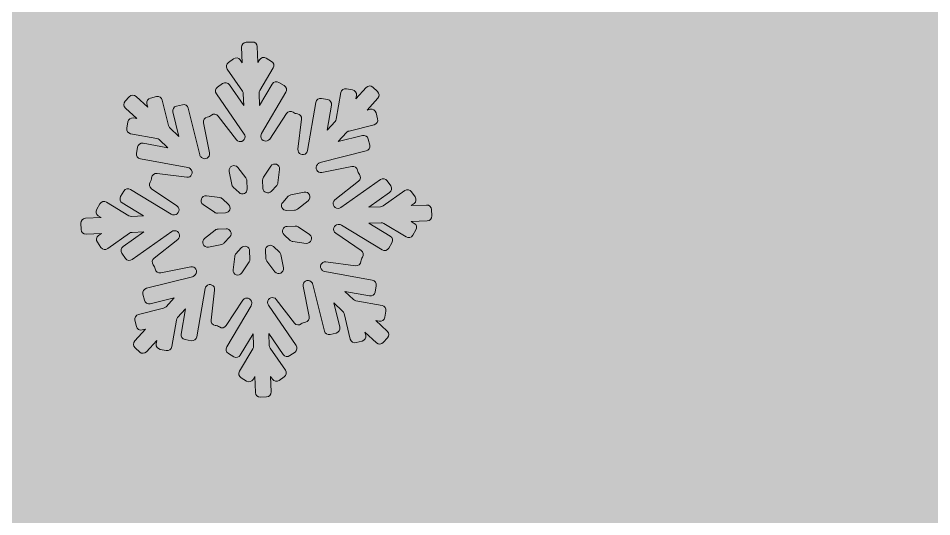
# Model space of a CAD drawing. Header units: millimetres. Extents: x 6 to 165, y -108 to -10.
# Drawn here: x 128.79 to 146.7, y -39.57 to -29.8 of the extents above; entities that cross this region are included whole.
import ezdxf

# ---------------------------------------------------------------- set-up
doc = ezdxf.new("R2010")
doc.units = ezdxf.units.MM
doc.header["$MEASUREMENT"] = 0
doc.layers.add('engraving', color=7, linetype='Continuous')
doc.layers.add('Layer 1', color=7, linetype='Continuous')

msp = doc.modelspace()

# ---------------------------------------------------------------- hatches: boundary and pattern name
at = {"layer": 'Layer 1'}
h = msp.add_hatch(color=2, dxfattribs=at)
h.dxf.hatch_style = 2
edge = h.paths.add_edge_path()
edge.add_spline(control_points=[(164.869, -23.025), (164.869, -23.025), (140.668, -23.025), (140.668, -23.025), (139.861, -21.762), (138.492, -20.888), (136.917, -20.768), (138.422, -19.653), (139.402, -17.869), (139.402, -15.852), (139.402, -12.472), (136.662, -9.732), (133.281, -9.732), (129.901, -9.732), (127.16, -12.472), (127.16, -15.852), (127.16, -17.869), (128.14, -19.653), (129.645, -20.768), (128.071, -20.888), (126.702, -21.762), (125.894, -23.025), (125.894, -23.025), (103.562, -23.025), (103.562, -23.025), (103.562, -23.025), (103.562, -47.689), (103.562, -47.689), (103.562, -47.689), (125.642, -47.689), (125.642, -47.689), (125.642, -47.689), (96.868, -108.174), (96.868, -108.174), (96.868, -108.174), (158.058, -108.174), (158.058, -108.174), (158.058, -108.174), (158.058, -83.51), (158.058, -83.51), (158.058, -83.51), (135.977, -83.51), (135.977, -83.51), (135.977, -83.51), (164.869, -23.025), (164.869, -23.025)], knot_values=[0, 0, 0, 0, 1, 1, 1, 2, 2, 2, 3, 3, 3, 4, 4, 4, 5, 5, 5, 6, 6, 6, 7, 7, 7, 8, 8, 8, 9, 9, 9, 10, 10, 10, 11, 11, 11, 12, 12, 12, 13, 13, 13, 14, 14, 14, 15, 15, 15, 15], degree=3, periodic=1)
edge = h.paths.add_edge_path()
edge.add_spline(control_points=[(129.474, -15.852), (129.474, -13.753), (131.182, -12.045), (133.281, -12.045), (135.381, -12.045), (137.089, -13.753), (137.089, -15.852), (137.089, -17.952), (135.381, -19.66), (133.281, -19.66), (131.182, -19.66), (129.474, -17.952), (129.474, -15.852)], knot_values=[0, 0, 0, 0, 1, 1, 1, 2, 2, 2, 3, 3, 3, 4, 4, 4, 4], degree=3, periodic=1)

# ---------------------------------------------------------------- linework, layer by layer
at = {"layer": 'engraving', "lineweight": 0}
for points, knots in [([(136.896, -33.555), (136.894, -33.503), (136.85, -33.463), (136.798, -33.465), (136.798, -33.465), (136.497, -33.477), (136.497, -33.477), (136.497, -33.477), (136.553, -33.437), (136.553, -33.437), (136.595, -33.407), (136.606, -33.349), (136.576, -33.306), (136.576, -33.306), (136.506, -33.205), (136.506, -33.205), (136.476, -33.162), (136.417, -33.151), (136.374, -33.182), (136.374, -33.182), (135.948, -33.483), (135.948, -33.483), (135.933, -33.493), (135.916, -33.499), (135.897, -33.5), (135.897, -33.5), (135.667, -33.509), (135.667, -33.509), (135.667, -33.509), (136.073, -33.222), (136.073, -33.222), (136.115, -33.193), (136.125, -33.134), (136.096, -33.092), (136.096, -33.092), (136.026, -32.99), (136.026, -32.99), (135.996, -32.947), (135.937, -32.937), (135.894, -32.967), (135.894, -32.967), (135.118, -33.515), (135.118, -33.515), (135.103, -33.525), (135.086, -33.531), (135.068, -33.532), (135.068, -33.532), (135.063, -33.532), (135.063, -33.532), (134.972, -33.536), (134.929, -33.42), (135.001, -33.364), (135.001, -33.364), (135.466, -32.997), (135.466, -32.997), (135.507, -32.965), (135.514, -32.906), (135.482, -32.865), (135.482, -32.865), (135.468, -32.846), (135.468, -32.846), (135.459, -32.834), (135.453, -32.821), (135.45, -32.807), (135.45, -32.807), (135.445, -32.783), (135.445, -32.783), (135.435, -32.732), (135.385, -32.698), (135.334, -32.709), (135.334, -32.709), (134.747, -32.826), (134.747, -32.826), (134.657, -32.843), (134.597, -32.737), (134.658, -32.669), (134.658, -32.669), (134.668, -32.659), (134.668, -32.659), (134.681, -32.645), (134.697, -32.635), (134.715, -32.631), (134.715, -32.631), (135.616, -32.405), (135.616, -32.405), (135.666, -32.392), (135.697, -32.341), (135.684, -32.291), (135.684, -32.291), (135.655, -32.171), (135.655, -32.171), (135.642, -32.12), (135.591, -32.089), (135.54, -32.102), (135.54, -32.102), (135.068, -32.22), (135.068, -32.22), (135.068, -32.22), (135.231, -32.042), (135.231, -32.042), (135.243, -32.028), (135.26, -32.019), (135.278, -32.014), (135.278, -32.014), (135.771, -31.89), (135.771, -31.89), (135.822, -31.878), (135.852, -31.827), (135.84, -31.776), (135.84, -31.776), (135.81, -31.656), (135.81, -31.656), (135.798, -31.606), (135.746, -31.575), (135.696, -31.587), (135.696, -31.587), (135.631, -31.603), (135.631, -31.603), (135.631, -31.603), (135.843, -31.372), (135.843, -31.372), (135.878, -31.334), (135.875, -31.274), (135.837, -31.239), (135.837, -31.239), (135.748, -31.155), (135.748, -31.155), (135.709, -31.119), (135.649, -31.122), (135.614, -31.161), (135.614, -31.161), (135.412, -31.382), (135.412, -31.382), (135.412, -31.382), (135.423, -31.316), (135.423, -31.316), (135.432, -31.265), (135.398, -31.216), (135.347, -31.207), (135.347, -31.207), (135.227, -31.185), (135.227, -31.185), (135.176, -31.176), (135.126, -31.21), (135.117, -31.262), (135.117, -31.262), (135.027, -31.781), (135.027, -31.781), (135.024, -31.799), (135.016, -31.816), (135.004, -31.829), (135.004, -31.829), (134.849, -31.999), (134.849, -31.999), (134.849, -31.999), (134.934, -31.507), (134.934, -31.507), (134.943, -31.456), (134.909, -31.408), (134.858, -31.398), (134.858, -31.398), (134.739, -31.377), (134.739, -31.377), (134.687, -31.367), (134.638, -31.402), (134.629, -31.453), (134.629, -31.453), (134.464, -32.398), (134.464, -32.398), (134.461, -32.416), (134.453, -32.432), (134.441, -32.446), (134.441, -32.446), (134.441, -32.446), (134.441, -32.446), (134.379, -32.513), (134.266, -32.462), (134.277, -32.371), (134.277, -32.371), (134.349, -31.782), (134.349, -31.782), (134.355, -31.73), (134.319, -31.683), (134.267, -31.677), (134.267, -31.677), (134.244, -31.674), (134.244, -31.674), (134.23, -31.672), (134.216, -31.667), (134.203, -31.658), (134.203, -31.658), (134.185, -31.646), (134.185, -31.646), (134.141, -31.616), (134.082, -31.628), (134.053, -31.672), (134.053, -31.672), (133.723, -32.171), (133.723, -32.171), (133.673, -32.247), (133.554, -32.214), (133.55, -32.123), (133.55, -32.123), (133.55, -32.112), (133.55, -32.112), (133.549, -32.094), (133.554, -32.076), (133.563, -32.06), (133.563, -32.06), (134.041, -31.254), (134.041, -31.254), (134.067, -31.21), (134.053, -31.152), (134.009, -31.125), (134.009, -31.125), (133.905, -31.062), (133.905, -31.062), (133.86, -31.034), (133.801, -31.049), (133.774, -31.094), (133.774, -31.094), (133.525, -31.514), (133.525, -31.514), (133.525, -31.514), (133.516, -31.272), (133.516, -31.272), (133.515, -31.254), (133.52, -31.236), (133.529, -31.22), (133.529, -31.22), (133.791, -30.778), (133.791, -30.778), (133.818, -30.733), (133.803, -30.676), (133.759, -30.649), (133.759, -30.649), (133.655, -30.586), (133.655, -30.586), (133.61, -30.558), (133.551, -30.573), (133.525, -30.618), (133.525, -30.618), (133.491, -30.674), (133.491, -30.674), (133.491, -30.674), (133.479, -30.36), (133.479, -30.36), (133.477, -30.308), (133.433, -30.268), (133.381, -30.27), (133.381, -30.27), (133.26, -30.275), (133.26, -30.275), (133.207, -30.277), (133.167, -30.321), (133.169, -30.373), (133.169, -30.373), (133.181, -30.675), (133.181, -30.675), (133.181, -30.675), (133.144, -30.622), (133.144, -30.622), (133.114, -30.579), (133.055, -30.568), (133.012, -30.598), (133.012, -30.598), (132.913, -30.669), (132.913, -30.669), (132.87, -30.699), (132.86, -30.757), (132.889, -30.799), (132.889, -30.799), (133.189, -31.233), (133.189, -31.233), (133.199, -31.248), (133.205, -31.265), (133.206, -31.283), (133.206, -31.283), (133.215, -31.515), (133.215, -31.515), (133.215, -31.515), (132.933, -31.107), (132.933, -31.107), (132.904, -31.064), (132.844, -31.054), (132.801, -31.084), (132.801, -31.084), (132.702, -31.154), (132.702, -31.154), (132.659, -31.184), (132.649, -31.242), (132.679, -31.285), (132.679, -31.285), (133.223, -32.073), (133.223, -32.073), (133.233, -32.088), (133.239, -32.105), (133.24, -32.123), (133.24, -32.123), (133.24, -32.124), (133.24, -32.124), (133.243, -32.216), (133.127, -32.259), (133.071, -32.186), (133.071, -32.186), (132.713, -31.721), (132.713, -31.721), (132.68, -31.679), (132.621, -31.672), (132.579, -31.704), (132.579, -31.704), (132.562, -31.718), (132.562, -31.718), (132.55, -31.727), (132.536, -31.734), (132.522, -31.736), (132.522, -31.736), (132.499, -31.741), (132.499, -31.741), (132.448, -31.751), (132.415, -31.801), (132.425, -31.852), (132.425, -31.852), (132.542, -32.444), (132.542, -32.444), (132.56, -32.534), (132.452, -32.594), (132.385, -32.532), (132.385, -32.532), (132.379, -32.526), (132.379, -32.526), (132.366, -32.514), (132.356, -32.498), (132.352, -32.48), (132.352, -32.48), (132.126, -31.567), (132.126, -31.567), (132.113, -31.516), (132.062, -31.485), (132.011, -31.498), (132.011, -31.498), (131.894, -31.527), (131.894, -31.527), (131.843, -31.54), (131.812, -31.591), (131.825, -31.641), (131.825, -31.641), (131.943, -32.119), (131.943, -32.119), (131.943, -32.119), (131.768, -31.955), (131.768, -31.955), (131.755, -31.943), (131.746, -31.927), (131.741, -31.909), (131.741, -31.909), (131.617, -31.408), (131.617, -31.408), (131.605, -31.357), (131.553, -31.326), (131.503, -31.339), (131.503, -31.339), (131.385, -31.368), (131.385, -31.368), (131.334, -31.381), (131.304, -31.432), (131.316, -31.483), (131.316, -31.483), (131.332, -31.548), (131.332, -31.548), (131.332, -31.548), (131.105, -31.335), (131.105, -31.335), (131.067, -31.299), (131.007, -31.302), (130.971, -31.341), (130.971, -31.341), (130.889, -31.431), (130.889, -31.431), (130.854, -31.469), (130.856, -31.528), (130.894, -31.564), (130.894, -31.564), (131.116, -31.771), (131.116, -31.771), (131.116, -31.771), (131.051, -31.759), (131.051, -31.759), (131, -31.75), (130.95, -31.784), (130.941, -31.836), (130.941, -31.836), (130.92, -31.958), (130.92, -31.958), (130.911, -32.009), (130.945, -32.057), (130.996, -32.067), (130.996, -32.067), (131.509, -32.159), (131.509, -32.159), (131.527, -32.163), (131.544, -32.171), (131.557, -32.183), (131.557, -32.183), (131.727, -32.342), (131.727, -32.342), (131.727, -32.342), (131.242, -32.255), (131.242, -32.255), (131.19, -32.245), (131.141, -32.28), (131.132, -32.331), (131.132, -32.331), (131.111, -32.453), (131.111, -32.453), (131.102, -32.504), (131.136, -32.553), (131.187, -32.562), (131.187, -32.562), (132.12, -32.731), (132.12, -32.731), (132.138, -32.734), (132.154, -32.742), (132.168, -32.754), (132.168, -32.754), (132.172, -32.759), (132.172, -32.759), (132.239, -32.821), (132.187, -32.933), (132.096, -32.921), (132.096, -32.921), (131.514, -32.847), (131.514, -32.847), (131.462, -32.841), (131.415, -32.878), (131.409, -32.93), (131.409, -32.93), (131.406, -32.954), (131.406, -32.954), (131.404, -32.968), (131.399, -32.982), (131.391, -32.994), (131.391, -32.994), (131.378, -33.014), (131.378, -33.014), (131.349, -33.057), (131.361, -33.115), (131.403, -33.145), (131.403, -33.145), (131.904, -33.484), (131.904, -33.484), (131.98, -33.535), (131.946, -33.653), (131.855, -33.657), (131.855, -33.657), (131.843, -33.657), (131.843, -33.657), (131.824, -33.658), (131.806, -33.653), (131.79, -33.643), (131.79, -33.643), (130.994, -33.158), (130.994, -33.158), (130.949, -33.131), (130.89, -33.145), (130.864, -33.191), (130.864, -33.191), (130.801, -33.296), (130.801, -33.296), (130.775, -33.341), (130.789, -33.398), (130.833, -33.425), (130.833, -33.425), (131.252, -33.68), (131.252, -33.68), (131.252, -33.68), (131.013, -33.689), (131.013, -33.689), (130.995, -33.69), (130.976, -33.685), (130.96, -33.675), (130.96, -33.675), (130.524, -33.41), (130.524, -33.41), (130.479, -33.382), (130.421, -33.397), (130.394, -33.442), (130.394, -33.442), (130.331, -33.548), (130.331, -33.548), (130.305, -33.592), (130.319, -33.65), (130.363, -33.676), (130.363, -33.676), (130.422, -33.712), (130.422, -33.712), (130.422, -33.712), (130.111, -33.724), (130.111, -33.724), (130.059, -33.726), (130.018, -33.77), (130.021, -33.822), (130.021, -33.822), (130.026, -33.946), (130.026, -33.946), (130.028, -33.998), (130.072, -34.038), (130.124, -34.036), (130.124, -34.036), (130.424, -34.025), (130.424, -34.025), (130.424, -34.025), (130.369, -34.064), (130.369, -34.064), (130.326, -34.094), (130.316, -34.152), (130.345, -34.195), (130.345, -34.195), (130.415, -34.296), (130.415, -34.296), (130.445, -34.339), (130.505, -34.35), (130.547, -34.319), (130.547, -34.319), (130.973, -34.019), (130.973, -34.019), (130.988, -34.008), (131.006, -34.002), (131.024, -34.001), (131.024, -34.001), (131.254, -33.992), (131.254, -33.992), (131.254, -33.992), (130.849, -34.279), (130.849, -34.279), (130.807, -34.309), (130.796, -34.367), (130.826, -34.409), (130.826, -34.409), (130.896, -34.511), (130.896, -34.511), (130.925, -34.554), (130.985, -34.564), (131.028, -34.534), (131.028, -34.534), (131.803, -33.986), (131.803, -33.986), (131.818, -33.976), (131.836, -33.97), (131.854, -33.969), (131.854, -33.969), (131.859, -33.969), (131.859, -33.969), (131.95, -33.965), (131.993, -34.081), (131.921, -34.138), (131.921, -34.138), (131.456, -34.504), (131.456, -34.504), (131.415, -34.536), (131.408, -34.595), (131.439, -34.636), (131.439, -34.636), (131.454, -34.655), (131.454, -34.655), (131.463, -34.667), (131.469, -34.68), (131.472, -34.694), (131.472, -34.694), (131.477, -34.718), (131.477, -34.718), (131.487, -34.769), (131.536, -34.803), (131.588, -34.792), (131.588, -34.792), (132.175, -34.675), (132.175, -34.675), (132.264, -34.658), (132.325, -34.764), (132.263, -34.832), (132.263, -34.832), (132.253, -34.842), (132.253, -34.842), (132.241, -34.856), (132.225, -34.866), (132.207, -34.87), (132.207, -34.87), (131.306, -35.096), (131.306, -35.096), (131.256, -35.109), (131.225, -35.16), (131.237, -35.211), (131.237, -35.211), (131.267, -35.33), (131.267, -35.33), (131.279, -35.381), (131.331, -35.412), (131.382, -35.399), (131.382, -35.399), (131.853, -35.281), (131.853, -35.281), (131.853, -35.281), (131.691, -35.459), (131.691, -35.459), (131.678, -35.473), (131.662, -35.482), (131.644, -35.487), (131.644, -35.487), (131.15, -35.611), (131.15, -35.611), (131.1, -35.623), (131.069, -35.675), (131.082, -35.725), (131.082, -35.725), (131.111, -35.845), (131.111, -35.845), (131.124, -35.896), (131.175, -35.927), (131.226, -35.914), (131.226, -35.914), (131.29, -35.898), (131.29, -35.898), (131.29, -35.898), (131.079, -36.129), (131.079, -36.129), (131.044, -36.168), (131.046, -36.227), (131.084, -36.262), (131.084, -36.262), (131.174, -36.346), (131.174, -36.346), (131.212, -36.382), (131.272, -36.379), (131.308, -36.34), (131.308, -36.34), (131.51, -36.119), (131.51, -36.119), (131.51, -36.119), (131.498, -36.185), (131.498, -36.185), (131.49, -36.236), (131.524, -36.285), (131.575, -36.294), (131.575, -36.294), (131.694, -36.316), (131.694, -36.316), (131.746, -36.325), (131.795, -36.291), (131.804, -36.239), (131.804, -36.239), (131.895, -35.72), (131.895, -35.72), (131.898, -35.702), (131.906, -35.685), (131.918, -35.672), (131.918, -35.672), (132.073, -35.502), (132.073, -35.502), (132.073, -35.502), (131.987, -35.994), (131.987, -35.994), (131.978, -36.045), (132.012, -36.094), (132.063, -36.103), (132.063, -36.103), (132.183, -36.124), (132.183, -36.124), (132.234, -36.134), (132.284, -36.099), (132.293, -36.048), (132.293, -36.048), (132.457, -35.103), (132.457, -35.103), (132.46, -35.085), (132.468, -35.069), (132.481, -35.056), (132.481, -35.056), (132.481, -35.056), (132.481, -35.056), (132.543, -34.988), (132.655, -35.039), (132.644, -35.131), (132.644, -35.131), (132.573, -35.719), (132.573, -35.719), (132.566, -35.771), (132.603, -35.818), (132.654, -35.824), (132.654, -35.824), (132.677, -35.827), (132.677, -35.827), (132.692, -35.829), (132.706, -35.834), (132.718, -35.843), (132.718, -35.843), (132.737, -35.855), (132.737, -35.855), (132.78, -35.885), (132.84, -35.873), (132.869, -35.829), (132.869, -35.829), (133.198, -35.33), (133.198, -35.33), (133.249, -35.254), (133.368, -35.287), (133.371, -35.378), (133.371, -35.378), (133.372, -35.389), (133.372, -35.389), (133.373, -35.407), (133.368, -35.425), (133.359, -35.441), (133.359, -35.441), (132.881, -36.247), (132.881, -36.247), (132.854, -36.292), (132.868, -36.349), (132.913, -36.376), (132.913, -36.376), (133.017, -36.44), (133.017, -36.44), (133.062, -36.467), (133.12, -36.452), (133.147, -36.407), (133.147, -36.407), (133.396, -35.988), (133.396, -35.988), (133.396, -35.988), (133.406, -36.229), (133.406, -36.229), (133.407, -36.247), (133.402, -36.265), (133.393, -36.281), (133.393, -36.281), (133.13, -36.723), (133.13, -36.723), (133.104, -36.768), (133.118, -36.825), (133.162, -36.852), (133.162, -36.852), (133.267, -36.916), (133.267, -36.916), (133.312, -36.943), (133.37, -36.928), (133.397, -36.883), (133.397, -36.883), (133.43, -36.827), (133.43, -36.827), (133.43, -36.827), (133.443, -37.141), (133.443, -37.141), (133.445, -37.193), (133.489, -37.233), (133.541, -37.231), (133.541, -37.231), (133.662, -37.227), (133.662, -37.227), (133.714, -37.225), (133.755, -37.181), (133.753, -37.128), (133.753, -37.128), (133.74, -36.826), (133.74, -36.826), (133.74, -36.826), (133.777, -36.879), (133.777, -36.879), (133.807, -36.923), (133.867, -36.933), (133.909, -36.903), (133.909, -36.903), (134.009, -36.833), (134.009, -36.833), (134.051, -36.803), (134.062, -36.744), (134.032, -36.702), (134.032, -36.702), (133.732, -36.268), (133.732, -36.268), (133.722, -36.253), (133.717, -36.236), (133.716, -36.218), (133.716, -36.218), (133.706, -35.986), (133.706, -35.986), (133.706, -35.986), (133.988, -36.394), (133.988, -36.394), (134.018, -36.437), (134.077, -36.448), (134.12, -36.417), (134.12, -36.417), (134.22, -36.347), (134.22, -36.347), (134.262, -36.317), (134.272, -36.259), (134.243, -36.216), (134.243, -36.216), (133.699, -35.428), (133.699, -35.428), (133.688, -35.414), (133.683, -35.396), (133.682, -35.378), (133.682, -35.378), (133.682, -35.377), (133.682, -35.377), (133.678, -35.285), (133.795, -35.243), (133.851, -35.316), (133.851, -35.316), (134.209, -35.78), (134.209, -35.78), (134.241, -35.822), (134.301, -35.83), (134.342, -35.797), (134.342, -35.797), (134.36, -35.783), (134.36, -35.783), (134.372, -35.774), (134.385, -35.768), (134.4, -35.765), (134.4, -35.765), (134.422, -35.76), (134.422, -35.76), (134.473, -35.75), (134.506, -35.7), (134.496, -35.649), (134.496, -35.649), (134.379, -35.057), (134.379, -35.057), (134.362, -34.967), (134.47, -34.907), (134.537, -34.969), (134.537, -34.969), (134.542, -34.975), (134.542, -34.975), (134.556, -34.987), (134.565, -35.003), (134.57, -35.021), (134.57, -35.021), (134.796, -35.935), (134.796, -35.935), (134.808, -35.985), (134.859, -36.016), (134.91, -36.003), (134.91, -36.003), (135.028, -35.974), (135.028, -35.974), (135.078, -35.961), (135.109, -35.91), (135.096, -35.86), (135.096, -35.86), (134.978, -35.383), (134.978, -35.383), (134.978, -35.383), (135.153, -35.546), (135.153, -35.546), (135.167, -35.558), (135.176, -35.574), (135.18, -35.592), (135.18, -35.592), (135.304, -36.093), (135.304, -36.093), (135.317, -36.144), (135.368, -36.175), (135.419, -36.162), (135.419, -36.162), (135.537, -36.133), (135.537, -36.133), (135.587, -36.12), (135.618, -36.069), (135.605, -36.019), (135.605, -36.019), (135.589, -35.954), (135.589, -35.954), (135.589, -35.954), (135.816, -36.166), (135.816, -36.166), (135.855, -36.202), (135.915, -36.199), (135.95, -36.16), (135.95, -36.16), (136.033, -36.07), (136.033, -36.07), (136.068, -36.032), (136.065, -35.973), (136.028, -35.938), (136.028, -35.938), (135.806, -35.73), (135.806, -35.73), (135.806, -35.73), (135.87, -35.742), (135.87, -35.742), (135.922, -35.751), (135.971, -35.717), (135.98, -35.665), (135.98, -35.665), (136.002, -35.544), (136.002, -35.544), (136.01, -35.492), (135.976, -35.444), (135.925, -35.434), (135.925, -35.434), (135.412, -35.342), (135.412, -35.342), (135.395, -35.338), (135.378, -35.33), (135.365, -35.318), (135.365, -35.318), (135.195, -35.159), (135.195, -35.159), (135.195, -35.159), (135.68, -35.247), (135.68, -35.247), (135.732, -35.256), (135.781, -35.222), (135.79, -35.17), (135.79, -35.17), (135.811, -35.048), (135.811, -35.048), (135.82, -34.997), (135.786, -34.949), (135.735, -34.939), (135.735, -34.939), (134.802, -34.771), (134.802, -34.771), (134.784, -34.767), (134.767, -34.759), (134.754, -34.747), (134.754, -34.747), (134.749, -34.742), (134.749, -34.742), (134.682, -34.68), (134.735, -34.568), (134.826, -34.58), (134.826, -34.58), (135.407, -34.654), (135.407, -34.654), (135.459, -34.66), (135.507, -34.623), (135.513, -34.571), (135.513, -34.571), (135.516, -34.548), (135.516, -34.548), (135.518, -34.533), (135.523, -34.519), (135.531, -34.507), (135.531, -34.507), (135.544, -34.487), (135.544, -34.487), (135.573, -34.444), (135.561, -34.386), (135.518, -34.357), (135.518, -34.357), (135.018, -34.017), (135.018, -34.017), (134.942, -33.966), (134.976, -33.848), (135.067, -33.845), (135.067, -33.845), (135.078, -33.844), (135.078, -33.844), (135.097, -33.843), (135.115, -33.848), (135.131, -33.858), (135.131, -33.858), (135.928, -34.343), (135.928, -34.343), (135.972, -34.37), (136.031, -34.356), (136.058, -34.31), (136.058, -34.31), (136.121, -34.205), (136.121, -34.205), (136.147, -34.161), (136.133, -34.103), (136.088, -34.076), (136.088, -34.076), (135.67, -33.821), (135.67, -33.821), (135.67, -33.821), (135.908, -33.812), (135.908, -33.812), (135.927, -33.811), (135.945, -33.816), (135.961, -33.826), (135.961, -33.826), (136.397, -34.091), (136.397, -34.091), (136.442, -34.119), (136.501, -34.104), (136.528, -34.059), (136.528, -34.059), (136.59, -33.953), (136.59, -33.953), (136.617, -33.909), (136.602, -33.851), (136.558, -33.825), (136.558, -33.825), (136.5, -33.789), (136.5, -33.789), (136.5, -33.789), (136.81, -33.777), (136.81, -33.777), (136.862, -33.775), (136.903, -33.731), (136.901, -33.679), (136.901, -33.679), (136.896, -33.555), (136.896, -33.555)], [0, 0, 0, 0, 1, 1, 1, 2, 2, 2, 3, 3, 3, 4, 4, 4, 5, 5, 5, 6, 6, 6, 7, 7, 7, 8, 8, 8, 9, 9, 9, 10, 10, 10, 11, 11, 11, 12, 12, 12, 13, 13, 13, 14, 14, 14, 15, 15, 15, 16, 16, 16, 17, 17, 17, 18, 18, 18, 19, 19, 19, 20, 20, 20, 21, 21, 21, 22, 22, 22, 23, 23, 23, 24, 24, 24, 25, 25, 25, 26, 26, 26, 27, 27, 27, 28, 28, 28, 29, 29, 29, 30, 30, 30, 31, 31, 31, 32, 32, 32, 33, 33, 33, 34, 34, 34, 35, 35, 35, 36, 36, 36, 37, 37, 37, 38, 38, 38, 39, 39, 39, 40, 40, 40, 41, 41, 41, 42, 42, 42, 43, 43, 43, 44, 44, 44, 45, 45, 45, 46, 46, 46, 47, 47, 47, 48, 48, 48, 49, 49, 49, 50, 50, 50, 51, 51, 51, 52, 52, 52, 53, 53, 53, 54, 54, 54, 55, 55, 55, 56, 56, 56, 57, 57, 57, 58, 58, 58, 59, 59, 59, 60, 60, 60, 61, 61, 61, 62, 62, 62, 63, 63, 63, 64, 64, 64, 65, 65, 65, 66, 66, 66, 67, 67, 67, 68, 68, 68, 69, 69, 69, 70, 70, 70, 71, 71, 71, 72, 72, 72, 73, 73, 73, 74, 74, 74, 75, 75, 75, 76, 76, 76, 77, 77, 77, 78, 78, 78, 79, 79, 79, 80, 80, 80, 81, 81, 81, 82, 82, 82, 83, 83, 83, 84, 84, 84, 85, 85, 85, 86, 86, 86, 87, 87, 87, 88, 88, 88, 89, 89, 89, 90, 90, 90, 91, 91, 91, 92, 92, 92, 93, 93, 93, 94, 94, 94, 95, 95, 95, 96, 96, 96, 97, 97, 97, 98, 98, 98, 99, 99, 99, 100, 100, 100, 101, 101, 101, 102, 102, 102, 103, 103, 103, 104, 104, 104, 105, 105, 105, 106, 106, 106, 107, 107, 107, 108, 108, 108, 109, 109, 109, 110, 110, 110, 111, 111, 111, 112, 112, 112, 113, 113, 113, 114, 114, 114, 115, 115, 115, 116, 116, 116, 117, 117, 117, 118, 118, 118, 119, 119, 119, 120, 120, 120, 121, 121, 121, 122, 122, 122, 123, 123, 123, 124, 124, 124, 125, 125, 125, 126, 126, 126, 127, 127, 127, 128, 128, 128, 129, 129, 129, 130, 130, 130, 131, 131, 131, 132, 132, 132, 133, 133, 133, 134, 134, 134, 135, 135, 135, 136, 136, 136, 137, 137, 137, 138, 138, 138, 139, 139, 139, 140, 140, 140, 141, 141, 141, 142, 142, 142, 143, 143, 143, 144, 144, 144, 145, 145, 145, 146, 146, 146, 147, 147, 147, 148, 148, 148, 149, 149, 149, 150, 150, 150, 151, 151, 151, 152, 152, 152, 153, 153, 153, 154, 154, 154, 155, 155, 155, 156, 156, 156, 157, 157, 157, 158, 158, 158, 159, 159, 159, 160, 160, 160, 161, 161, 161, 162, 162, 162, 163, 163, 163, 164, 164, 164, 165, 165, 165, 166, 166, 166, 167, 167, 167, 168, 168, 168, 169, 169, 169, 170, 170, 170, 171, 171, 171, 172, 172, 172, 173, 173, 173, 174, 174, 174, 175, 175, 175, 176, 176, 176, 177, 177, 177, 178, 178, 178, 179, 179, 179, 180, 180, 180, 181, 181, 181, 182, 182, 182, 183, 183, 183, 184, 184, 184, 185, 185, 185, 186, 186, 186, 187, 187, 187, 188, 188, 188, 189, 189, 189, 190, 190, 190, 191, 191, 191, 192, 192, 192, 193, 193, 193, 194, 194, 194, 195, 195, 195, 196, 196, 196, 197, 197, 197, 198, 198, 198, 199, 199, 199, 200, 200, 200, 201, 201, 201, 202, 202, 202, 203, 203, 203, 204, 204, 204, 205, 205, 205, 206, 206, 206, 207, 207, 207, 208, 208, 208, 209, 209, 209, 210, 210, 210, 211, 211, 211, 212, 212, 212, 213, 213, 213, 214, 214, 214, 215, 215, 215, 216, 216, 216, 217, 217, 217, 218, 218, 218, 219, 219, 219, 220, 220, 220, 221, 221, 221, 222, 222, 222, 223, 223, 223, 224, 224, 224, 225, 225, 225, 226, 226, 226, 227, 227, 227, 228, 228, 228, 229, 229, 229, 230, 230, 230, 231, 231, 231, 232, 232, 232, 233, 233, 233, 234, 234, 234, 235, 235, 235, 236, 236, 236, 237, 237, 237, 238, 238, 238, 239, 239, 239, 240, 240, 240, 241, 241, 241, 242, 242, 242, 243, 243, 243, 244, 244, 244, 245, 245, 245, 246, 246, 246, 247, 247, 247, 248, 248, 248, 249, 249, 249, 250, 250, 250, 251, 251, 251, 252, 252, 252, 253, 253, 253, 254, 254, 254, 255, 255, 255, 256, 256, 256, 257, 257, 257, 258, 258, 258, 259, 259, 259, 260, 260, 260, 261, 261, 261, 262, 262, 262, 263, 263, 263, 264, 264, 264, 265, 265, 265, 266, 266, 266, 267, 267, 267, 268, 268, 268, 269, 269, 269, 270, 270, 270, 271, 271, 271, 272, 272, 272, 273, 273, 273, 274, 274, 274, 275, 275, 275, 276, 276, 276, 277, 277, 277, 278, 278, 278, 279, 279, 279, 280, 280, 280, 281, 281, 281, 282, 282, 282, 283, 283, 283, 284, 284, 284, 285, 285, 285, 286, 286, 286, 287, 287, 287, 288, 288, 288, 289, 289, 289, 290, 290, 290, 291, 291, 291, 292, 292, 292, 293, 293, 293, 294, 294, 294, 295, 295, 295, 296, 296, 296, 297, 297, 297, 298, 298, 298, 299, 299, 299, 300, 300, 300, 301, 301, 301, 302, 302, 302, 303, 303, 303, 304, 304, 304, 305, 305, 305, 306, 306, 306, 307, 307, 307, 308, 308, 308, 309, 309, 309, 310, 310, 310, 311, 311, 311, 312, 312, 312, 313, 313, 313, 314, 314, 314, 315, 315, 315, 316, 316, 316, 317, 317, 317, 318, 318, 318, 319, 319, 319, 320, 320, 320, 321, 321, 321, 322, 322, 322, 323, 323, 323, 324, 324, 324, 325, 325, 325, 326, 326, 326, 327, 327, 327, 328, 328, 328, 329, 329, 329, 330, 330, 330, 331, 331, 331, 332, 332, 332, 333, 333, 333, 334, 334, 334, 335, 335, 335, 336, 336, 336, 336]), ([(133.097, -32.729), (133.097, -32.729), (133.255, -32.935), (133.255, -32.935), (133.267, -32.95), (133.274, -32.969), (133.275, -32.989), (133.275, -32.989), (133.281, -33.148), (133.281, -33.148), (133.285, -33.233), (133.184, -33.279), (133.122, -33.221), (133.122, -33.221), (133.009, -33.115), (133.009, -33.115), (132.994, -33.101), (132.984, -33.083), (132.98, -33.064), (132.98, -33.064), (132.929, -32.805), (132.929, -32.805), (132.91, -32.707), (133.036, -32.65), (133.097, -32.729)], [0, 0, 0, 0, 1, 1, 1, 2, 2, 2, 3, 3, 3, 4, 4, 4, 5, 5, 5, 6, 6, 6, 7, 7, 7, 8, 8, 8, 8]), ([(133.591, -33.137), (133.591, -33.137), (133.585, -32.977), (133.585, -32.977), (133.584, -32.958), (133.589, -32.938), (133.6, -32.922), (133.6, -32.922), (133.744, -32.704), (133.744, -32.704), (133.799, -32.62), (133.929, -32.668), (133.917, -32.767), (133.917, -32.767), (133.885, -33.029), (133.885, -33.029), (133.883, -33.049), (133.874, -33.067), (133.861, -33.081), (133.861, -33.081), (133.755, -33.197), (133.755, -33.197), (133.698, -33.259), (133.595, -33.221), (133.591, -33.137)], [0, 0, 0, 0, 1, 1, 1, 2, 2, 2, 3, 3, 3, 4, 4, 4, 5, 5, 5, 6, 6, 6, 7, 7, 7, 8, 8, 8, 8]), ([(132.641, -33.608), (132.641, -33.608), (132.42, -33.457), (132.42, -33.457), (132.338, -33.402), (132.386, -33.273), (132.485, -33.286), (132.485, -33.286), (132.745, -33.319), (132.745, -33.319), (132.765, -33.321), (132.783, -33.33), (132.798, -33.343), (132.798, -33.343), (132.916, -33.454), (132.916, -33.454), (132.978, -33.512), (132.939, -33.615), (132.855, -33.618), (132.855, -33.618), (132.698, -33.624), (132.698, -33.624), (132.678, -33.625), (132.658, -33.619), (132.641, -33.608)], [0, 0, 0, 0, 1, 1, 1, 2, 2, 2, 3, 3, 3, 4, 4, 4, 5, 5, 5, 6, 6, 6, 7, 7, 7, 8, 8, 8, 8]), ([(133.979, -33.413), (133.979, -33.413), (134.088, -33.294), (134.088, -33.294), (134.102, -33.279), (134.12, -33.269), (134.14, -33.265), (134.14, -33.265), (134.399, -33.213), (134.399, -33.213), (134.496, -33.194), (134.554, -33.319), (134.476, -33.38), (134.476, -33.38), (134.267, -33.545), (134.267, -33.545), (134.251, -33.557), (134.232, -33.564), (134.212, -33.565), (134.212, -33.565), (134.053, -33.571), (134.053, -33.571), (133.969, -33.575), (133.923, -33.475), (133.979, -33.413)], [0, 0, 0, 0, 1, 1, 1, 2, 2, 2, 3, 3, 3, 4, 4, 4, 5, 5, 5, 6, 6, 6, 7, 7, 7, 8, 8, 8, 8]), ([(132.942, -34.088), (132.942, -34.088), (132.833, -34.207), (132.833, -34.207), (132.82, -34.222), (132.802, -34.232), (132.782, -34.236), (132.782, -34.236), (132.523, -34.288), (132.523, -34.288), (132.425, -34.307), (132.368, -34.182), (132.446, -34.121), (132.446, -34.121), (132.655, -33.956), (132.655, -33.956), (132.671, -33.944), (132.69, -33.937), (132.71, -33.936), (132.71, -33.936), (132.869, -33.93), (132.869, -33.93), (132.952, -33.927), (132.999, -34.026), (132.942, -34.088)], [0, 0, 0, 0, 1, 1, 1, 2, 2, 2, 3, 3, 3, 4, 4, 4, 5, 5, 5, 6, 6, 6, 7, 7, 7, 8, 8, 8, 8]), ([(134.28, -33.893), (134.28, -33.893), (134.502, -34.044), (134.502, -34.044), (134.584, -34.099), (134.535, -34.228), (134.437, -34.216), (134.437, -34.216), (134.177, -34.183), (134.177, -34.183), (134.157, -34.18), (134.139, -34.171), (134.124, -34.158), (134.124, -34.158), (134.005, -34.047), (134.005, -34.047), (133.944, -33.989), (133.982, -33.887), (134.066, -33.883), (134.066, -33.883), (134.223, -33.877), (134.223, -33.877), (134.243, -33.876), (134.263, -33.882), (134.28, -33.893)], [0, 0, 0, 0, 1, 1, 1, 2, 2, 2, 3, 3, 3, 4, 4, 4, 5, 5, 5, 6, 6, 6, 7, 7, 7, 8, 8, 8, 8]), ([(133.33, -34.364), (133.33, -34.364), (133.337, -34.524), (133.337, -34.524), (133.338, -34.544), (133.332, -34.563), (133.321, -34.58), (133.321, -34.58), (133.177, -34.797), (133.177, -34.797), (133.122, -34.881), (132.993, -34.833), (133.005, -34.734), (133.005, -34.734), (133.037, -34.472), (133.037, -34.472), (133.039, -34.453), (133.047, -34.434), (133.061, -34.42), (133.061, -34.42), (133.166, -34.304), (133.166, -34.304), (133.223, -34.242), (133.327, -34.28), (133.33, -34.364)], [0, 0, 0, 0, 1, 1, 1, 2, 2, 2, 3, 3, 3, 4, 4, 4, 5, 5, 5, 6, 6, 6, 7, 7, 7, 8, 8, 8, 8]), ([(133.825, -34.772), (133.825, -34.772), (133.666, -34.566), (133.666, -34.566), (133.654, -34.551), (133.648, -34.532), (133.647, -34.513), (133.647, -34.513), (133.64, -34.353), (133.64, -34.353), (133.637, -34.268), (133.738, -34.222), (133.799, -34.28), (133.799, -34.28), (133.913, -34.386), (133.913, -34.386), (133.928, -34.4), (133.937, -34.418), (133.941, -34.437), (133.941, -34.437), (133.992, -34.696), (133.992, -34.696), (134.012, -34.794), (133.886, -34.851), (133.825, -34.772)], [0, 0, 0, 0, 1, 1, 1, 2, 2, 2, 3, 3, 3, 4, 4, 4, 5, 5, 5, 6, 6, 6, 7, 7, 7, 8, 8, 8, 8])]:
    msp.add_open_spline(points, degree=3, knots=knots, dxfattribs=at)
at = {"layer": 'Layer 1', "lineweight": 0}
msp.add_open_spline([(164.869, -23.025), (164.869, -23.025), (140.668, -23.025), (140.668, -23.025), (139.861, -21.762), (138.492, -20.888), (136.917, -20.768), (138.422, -19.653), (139.402, -17.869), (139.402, -15.852), (139.402, -12.472), (136.662, -9.732), (133.281, -9.732), (129.901, -9.732), (127.16, -12.472), (127.16, -15.852), (127.16, -17.869), (128.14, -19.653), (129.645, -20.768), (128.071, -20.888), (126.702, -21.762), (125.894, -23.025), (125.894, -23.025), (103.562, -23.025), (103.562, -23.025), (103.562, -23.025), (103.562, -47.689), (103.562, -47.689), (103.562, -47.689), (125.642, -47.689), (125.642, -47.689), (125.642, -47.689), (96.868, -108.174), (96.868, -108.174), (96.868, -108.174), (158.058, -108.174), (158.058, -108.174), (158.058, -108.174), (158.058, -83.51), (158.058, -83.51), (158.058, -83.51), (135.977, -83.51), (135.977, -83.51), (135.977, -83.51), (164.869, -23.025), (164.869, -23.025)], degree=3, knots=[0, 0, 0, 0, 1, 1, 1, 2, 2, 2, 3, 3, 3, 4, 4, 4, 5, 5, 5, 6, 6, 6, 7, 7, 7, 8, 8, 8, 9, 9, 9, 10, 10, 10, 11, 11, 11, 12, 12, 12, 13, 13, 13, 14, 14, 14, 15, 15, 15, 15], dxfattribs=at)

doc.saveas('drawing.dxf')
